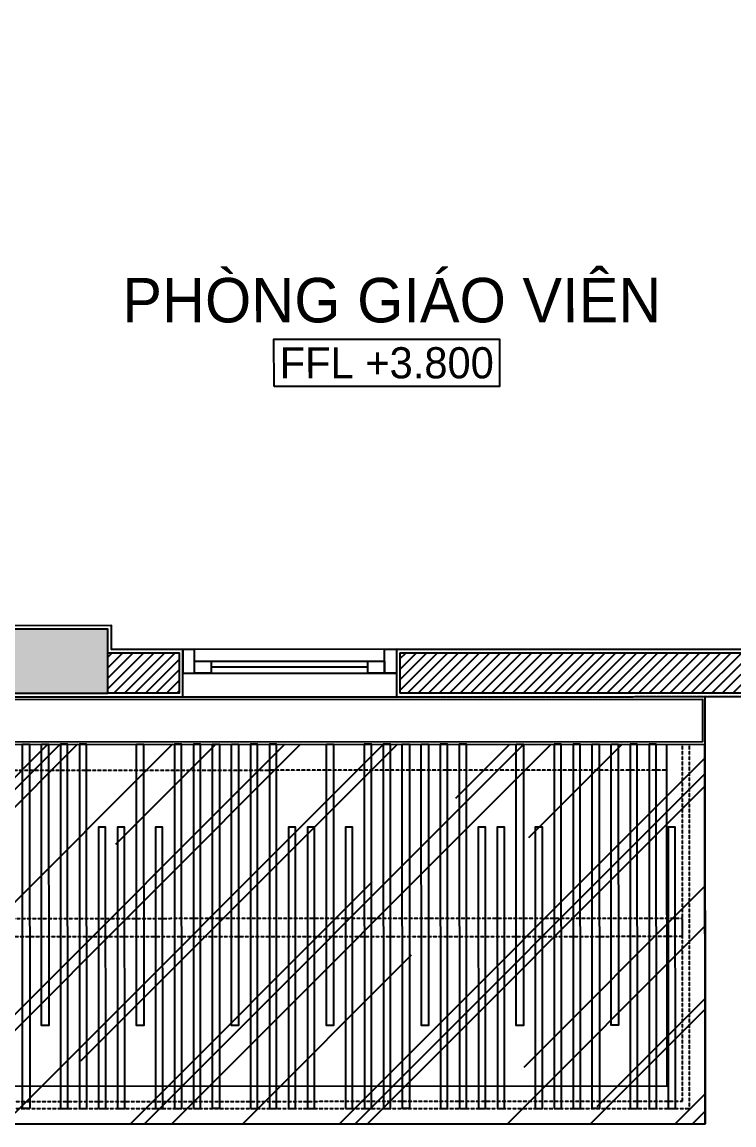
# Model space of a CAD drawing. Header units: inches. Extents: x 1721084 to 1854744, y 225101 to 488646.
# Drawn here: x 1785900 to 1788900, y 330322 to 334971 of the extents above; entities that cross this region are included whole.
import ezdxf
from ezdxf.enums import TextEntityAlignment as Align

# ---------------------------------------------------------------- set-up
doc = ezdxf.new("R2010")
doc.units = ezdxf.units.IN
doc.header["$MEASUREMENT"] = 0
doc.set_wipeout_variables(frame=1)
for name, pattern in [('ACAD_ISO03W100', [30, 12, -18]), ('X-PL-T2$0$X-GRID-T2$0$CENTER2', [1.125, 0.75, -0.125, 0.125, -0.125]), ('X-PL-T2$0$X-PL-T2$0$DASHEDX2', [1.5, 1, -0.5])]:
    doc.linetypes.add(name, pattern=pattern)
for name, color, linetype in [('e-WIRE', 6, 'ACAD_ISO03W100'), ('X-PL-T2$0$A-XREF', 250, 'Continuous'), ('X-PL-T2$0$X-COLUM-T2$0$A-FLOR-COLS-CONC', 250, 'Continuous'), ('X-PL-T2$0$X-COLUM-T2$0$A-FLOR-PATT', 250, 'Continuous'), ('X-PL-T2$0$X-GRID-T2$0$A-GRID', 9, 'X-PL-T2$0$X-GRID-T2$0$CENTER2'), ('X-PL-T2$0$X-PL-T2$0$A-ANNO-RNAM', 250, 'Continuous'), ('X-PL-T2$0$X-PL-T2$0$A-FLOR-MED', 33, 'Continuous'), ('X-PL-T2$0$X-PL-T2$0$A-FLOR-PATT', 250, 'Continuous'), ('X-PL-T2$0$X-PL-T2$0$A-FLOR-WALL', 250, 'Continuous'), ('X-PL-T2$0$X-PL-T2$0$A-FLOR-WALL-FNSH', 250, 'Continuous'), ('X-PL-T2$0$X-PL-T2$0$A-FLOR-WALL-PART', 250, 'Continuous'), ('X-PL-T2$0$X-PL-T2$0$A-FLOR-WDW', 250, 'Continuous'), ('X-PL-T2$0$X-PL-T2$0$A-XREF', 250, 'Continuous'), ('X-PL-T2$0$X-PL-T2$0$I-ANNO-LEVL-PLAN', 250, 'Continuous')]:
    doc.layers.add(name, color=color, linetype=linetype)
doc.styles.add('X-PL-T2$0$X-PL-T2$0$SYMBTEXT', font='VAVON_.TTF')

# ---------------------------------------------------------------- blocks, each defined once
blk = doc.blocks.new('X-PL-T2$0$X-COLUM-T2')
at = {"layer": 'X-PL-T2$0$X-COLUM-T2$0$A-FLOR-PATT'}
h = blk.add_hatch(dxfattribs=at)
h.set_pattern_fill('!BTCT', color=250, scale=20, pattern_type=2)
h.set_pattern_definition([(50, (0, 0), (143.45204, -12.5504), [15, -165]), (355, (0, 0), (-27.7503, 150.4384), [12, -132]), (100.4514, (11.95, -1.05), (115.7019, 137.8879), [12.748, -140.2284]), (46.1842, (0, 40), (213.4482, -33.1038), [22.5, -247.5]), (96.6356, (17.79, 37.24), (186.9325, 194.8236), [19.122, -210.3426]), (351.1842, (0, 40), (186.9324, 194.8237), [18, -198]), (21, (20, 30), (119.3814, -80.5238), [15, -165]), (326, (20, 30), (48.6631, 145.03), [12, -132]), (71.4514, (29.95, 23.29), (168.0445, 64.5061), [12.748, -140.2284]), (37.5, (0, 0), (2.43197, 66.57877), [0, -130.4, 0, -134, 0, -132.5]), (7.5, (0, 0), (52.6139, 78.88234), [0, -76.4, 0, -127.4, 0, -50.5]), (327.5, (-44.6, 0), (106.76449, -4.51097), [0, -50, 0, -156, 0, -207]), (317.5, (-64.6, 0), (116.63723, 20.021), [0, -65, 0, -103.6, 0, -147]), (45, (0, 0), (-60.10408, 60.10408), []), (45, (0, 24.5), (-60.10408, 60.10408), [])])
h.paths.add_polyline_path([(20685, 3915), (20685, 4285), (20315, 4285), (20315, 3915)])
h.paths.add_polyline_path([(20685, 685), (19915, 685), (19915, 374.6), (20685, 374.6)])
h.paths.add_polyline_path([(15485, -715), (14815, -715), (14815, -985), (15485, -985)])
h.paths.add_polyline_path([(15015, 3915), (15385, 3915), (15385, 4385), (15015, 4385)])
h.paths.add_polyline_path([(8785, 5465), (8785, 5935), (8215, 5935), (8215, 5465)])
h.paths.add_polyline_path([(4735, -985), (4735, -615), (4265, -615), (4265, -985)])
h.paths.add_polyline_path([(8415, -985), (8785, -985), (8785, -615), (8415, -615)])
h.paths.add_polyline_path([(8785, 11336.6), (8415, 11358.4), (8415, 10965), (8785, 10965)])
h.paths.add_polyline_path([(20685, 10634.3), (20315, 10656.1), (20315, 10215), (20685, 10215)])
h.paths.add_polyline_path([(4735, 11575.6), (4265, 11603.3), (4265, 11215), (4735, 11215)])
h.paths.add_polyline_path([(15, 11335), (15, 10965), (385, 10965), (385, 11335)])
h.paths.add_polyline_path([(15, 5935), (15, 5465), (585, 5465), (585, 5935)])
h.paths.add_polyline_path([(385, 15), (385, 385), (15, 385), (15, 15)])
at = {"layer": 'X-PL-T2$0$X-COLUM-T2$0$A-FLOR-COLS-CONC'}
blk.add_lwpolyline([(14815, -985), (15485, -985), (15485, -715), (14815, -715)], close=True, dxfattribs=at)
blk = doc.blocks.new('*U607')
at = {"color": 0, "ltscale": 40}
for p, q in [((-600, 100), (300, 100)), ((300, 0), (-600, 0))]:
    blk.add_line(p, q, dxfattribs=at)
at = {"ltscale": 40}
for p, q in [((180, 75), (-480, 75)), ((-480, 50), (180, 50))]:
    blk.add_line(p, q, dxfattribs=at)
at = {"color": 0, "lineweight": -2}
for points in [[(-600, 100), (-550, 100), (-550, 0), (-600, 0)], [(300, 100), (250, 100), (250, 0), (300, 0)]]:
    blk.add_lwpolyline(points, close=True, dxfattribs=at)
at = {"ltscale": 40}
for points in [[(-550, 50), (-480, 50), (-480, 100), (-550, 100)], [(180, 50), (250, 50), (250, 100), (180, 100)]]:
    blk.add_lwpolyline(points, close=True, dxfattribs=at)
blk = doc.blocks.new('X-PL-T2$0$X-PL-T2$0$A$C70671BA8')
at = {"color": 0, "linetype": 'ByBlock', "ltscale": 10}
for points in [[(-2370, 0), (-2400, 0), (-2400, 1535), (-2370, 1535)], [(-2240, 0), (-2210, 0), (-2210, 1535), (-2240, 1535)], [(-2160, 0), (-2130, 0), (-2130, 1535), (-2160, 1535)], [(-1920, 1535), (-1890, 1535), (-1890, 350), (-1920, 350)], [(-1760, 0), (-1730, 0), (-1730, 1535), (-1760, 1535)], [(-1680, 0), (-1650, 0), (-1650, 1535), (-1680, 1535)], [(-1570, 0), (-1600, 0), (-1600, 1535), (-1570, 1535)], [(-1440, 0), (-1410, 0), (-1410, 1535), (-1440, 1535)], [(-1360, 0), (-1330, 0), (-1330, 1535), (-1360, 1535)], [(-1120, 1535), (-1090, 1535), (-1090, 350), (-1120, 350)], [(-960, 0), (-930, 0), (-930, 1535), (-960, 1535)], [(-880, 0), (-850, 0), (-850, 1535), (-880, 1535)], [(-770, 0), (-800, 0), (-800, 1535), (-770, 1535)], [(-640, 0), (-610, 0), (-610, 1535), (-640, 1535)], [(-560, 0), (-530, 0), (-530, 1535), (-560, 1535)], [(-320, 1535), (-290, 1535), (-290, 350), (-320, 350)], [(-160, 0), (-130, 0), (-130, 1535), (-160, 1535)], [(-80, 0), (-50, 0), (-50, 1535), (-80, 1535)], [(30, 0), (0, 0), (0, 1535), (30, 1535)], [(160, 0), (190, 0), (190, 1535), (160, 1535)], [(240, 0), (270, 0), (270, 1535), (240, 1535)], [(-2080, 0), (-2050, 0), (-2050, 1185), (-2080, 1185)], [(-2000, 0), (-1970, 0), (-1970, 1185), (-2000, 1185)], [(-1840, 0), (-1810, 0), (-1810, 1185), (-1840, 1185)], [(-1280, 0), (-1250, 0), (-1250, 1185), (-1280, 1185)], [(-1200, 0), (-1170, 0), (-1170, 1185), (-1200, 1185)], [(-1040, 0), (-1010, 0), (-1010, 1185), (-1040, 1185)], [(-480, 0), (-450, 0), (-450, 1185), (-480, 1185)], [(-400, 0), (-370, 0), (-370, 1185), (-400, 1185)], [(-240, 0), (-210, 0), (-210, 1185), (-240, 1185)], [(320, 0), (350, 0), (350, 1185), (320, 1185)]]:
    blk.add_lwpolyline(points, close=True, dxfattribs=at)
for points in [[(-2320, 1535), (-2290, 1535), (-2290, 350), (-2320, 350), (-2320, 1535)], [(-1520, 1535), (-1490, 1535), (-1490, 350), (-1520, 350), (-1520, 1535)], [(-720, 1535), (-690, 1535), (-690, 350), (-720, 350), (-720, 1535)], [(80, 1535), (110, 1535), (110, 350), (80, 350), (80, 1535)]]:
    blk.add_lwpolyline(points, dxfattribs=at)
blk = doc.blocks.new('X-PL-T2$0$X-PL-T2$0$MAICHE KINH 1')
at = {"layer": 'X-PL-T2$0$X-PL-T2$0$A-FLOR-PATT'}
h = blk.add_hatch(dxfattribs=at)
h.set_pattern_fill('AR-RROOF', color=8, scale=500, angle=225.0182)
h.set_pattern_definition([(225.0182, (41960.16, -5834.8), (-423.904, -1131.506), [7500, -1000, 2500, -500]), (225.0182, (41666.9, -6481.9), (823.817, -116.41), [1500, -165, 3000, -375]), (225.01825, (42084.06, -6312.04), (-1600.936, -2075.8683), [4000, -700, 2000, -500])])
h.paths.add_polyline_path([(16700, -1800), (16700, -200), (0, -200), (0, -1800)])
at = {"layer": 'X-PL-T2$0$X-PL-T2$0$A-FLOR-WALL-PART'}
for points in [[(0, 0), (16700, 0), (16700, -1800), (0, -1800)], [(10, -10), (16690, -10), (16690, -190), (10, -190)]]:
    blk.add_lwpolyline(points, close=True, dxfattribs=at)
for points in [[(0, -200), (16700, -200)], [(0, -200), (0, -1800), (16700, -1800), (16700, -200)], [(160, -200), (160, -1640), (16540, -1640), (16540, -200)]]:
    blk.add_lwpolyline(points, dxfattribs=at)
at = {"layer": 'X-PL-T2$0$X-PL-T2$0$A-FLOR-WALL-PART', "color": 251, "linetype": 'X-PL-T2$0$X-PL-T2$0$DASHEDX2'}
for points in [[(65, -200), (65, -1735), (16635, -1735), (16635, -200)], [(95, -200), (95, -1705), (16605, -1705), (16605, -200)], [(16540, -310), (160, -310)]]:
    blk.add_lwpolyline(points, dxfattribs=at)
blk.add_lwpolyline([(16605, -1010), (16605, -935), (12535, -935), (12535, -1010)], close=True, dxfattribs=at)
at = {"layer": 'X-PL-T2$0$X-PL-T2$0$A-FLOR-PATT', "color": 250}
blk.add_blockref('X-PL-T2$0$X-PL-T2$0$A$C70671BA8', (16225, -1735), dxfattribs=at)
blk = doc.blocks.new('X-PL-T2$0$X-PL-T2$0$IDEN-ELEV-PLAN')
blk.add_wipeout([(-6.333, -1.333), (-6.333, 1.333), (6.333, 1.333), (6.333, -1.333)])
blk.add_lwpolyline([(-6.333, -1.333), (-6.333, 1.333), (6.333, 1.333), (6.333, -1.333)], close=True)
at = {"color": 2, "style": 'X-PL-T2$0$X-PL-T2$0$SYMBTEXT'}
blk.add_attdef('EL0.000', text='', height=2, dxfattribs=at).set_placement((0, 0), align=Align.MIDDLE)
blk = doc.blocks.new('X-PL-T2$0$X-GRID-T2')
at = {"layer": 'X-PL-T2$0$X-GRID-T2$0$A-GRID', "ltscale": 8}
blk.add_line((-3578.7, -1000), (30471.8, -1000), dxfattribs=at)
blk = doc.blocks.new('X-PL-T2$0$X-PL-T2')
at = {"layer": 'X-PL-T2$0$X-PL-T2$0$A-FLOR-PATT'}
h = blk.add_hatch(dxfattribs=at)
h.set_pattern_fill('ANSI31', color=250, scale=250)
h.paths.add_polyline_path([(20085, 0), (20085, 374.6), (19915, 374.6), (19915, 0, -0.414214), (19100, -815), (16715, -815), (16715, -985), (19100, -985, 0.414214)])
h = blk.add_hatch(dxfattribs=at)
h.set_pattern_fill('ANSI31', color=250, scale=250)
h.paths.add_polyline_path([(15785, -815), (15485, -815), (15485, -985), (15785, -985)])
at = {"layer": 'X-PL-T2$0$X-PL-T2$0$A-FLOR-WALL'}
for points in [[(19915, 0), (19915, 374.6), (20085, 374.6), (20085, 0, -0.414214), (19100, -985), (16715, -985)], [(16715, -815), (19100, -815, 0.414214), (19915, 0)]]:
    blk.add_lwpolyline(points, format="xyb", dxfattribs=at)
for points in [[(15485, -985), (15485, -815), (15785, -815), (15785, -985), (15485, -985)], [(16715, -815), (16715, -985)]]:
    blk.add_lwpolyline(points, dxfattribs=at)
at = {"layer": 'X-PL-T2$0$X-PL-T2$0$A-FLOR-WALL-FNSH'}
blk.add_lwpolyline([(16700, -800), (19100, -800, 0.414214), (19900, 0)], format="xyb", dxfattribs=at)
blk.add_lwpolyline([(15800, -800), (15500, -800), (15500, -700), (14500, -700), (14500, -1000), (15800, -1000)], close=True, dxfattribs=at)
blk.add_lwpolyline([(16700, -800), (16700, -1000), (19100, -1000)], dxfattribs=at)
at = {"layer": 'X-PL-T2$0$X-PL-T2$0$A-FLOR-WALL-PART'}
blk.add_lwpolyline([(15800, -1000), (16700, -1000)], dxfattribs=at)
at = {"layer": 'X-PL-T2$0$X-PL-T2$0$A-FLOR-WALL'}
blk.add_blockref('X-PL-T2$0$X-GRID-T2', (0, 0), dxfattribs=at)
at = {"layer": 'X-PL-T2$0$X-PL-T2$0$A-FLOR-WDW', "xscale": -1, "rotation": 180}
blk.add_blockref('*U607', (16400, -800), dxfattribs=at)
at = {"layer": 'X-PL-T2$0$X-PL-T2$0$A-XREF'}
blk.add_blockref('X-PL-T2$0$X-COLUM-T2', (0, 0), dxfattribs=at)
at = {"layer": 'X-PL-T2$0$X-PL-T2$0$A-ANNO-RNAM', "insert": (16681.4, 670), "char_height": 187.5, "width": 2627.703, "attachment_point": 5, "style": 'X-PL-T2$0$X-PL-T2$0$SYMBTEXT'}
blk.add_mtext('PHOØNG GIAÙO VIEÂN', dxfattribs=at)
at = {"layer": 'X-PL-T2$0$X-PL-T2$0$A-FLOR-MED'}
blk.add_blockref('X-PL-T2$0$X-PL-T2$0$MAICHE KINH 1', (1300, -1000), dxfattribs=at)
at = {"layer": 'X-PL-T2$0$X-PL-T2$0$I-ANNO-LEVL-PLAN'}
ref = blk.add_blockref('X-PL-T2$0$X-PL-T2$0$IDEN-ELEV-PLAN', (16659.9, 407.4), dxfattribs=dict(at, xscale=75, yscale=75, zscale=75))
ref.add_attrib('EL 000.00', 'FFL +3.800', dxfattribs={"layer": '0', "height": 131.25, "style": 'X-PL-T2$0$X-PL-T2$0$SYMBTEXT'}).set_placement((16659.9, 407.4), align=Align.MIDDLE)
blk = doc.blocks.new('X-PL-T2')
at = {"layer": 'X-PL-T2$0$A-XREF'}
blk.add_blockref('X-PL-T2$0$X-PL-T2', (0, 0), dxfattribs=at)

msp = doc.modelspace()

# ---------------------------------------------------------------- block references
at = {"layer": 'e-WIRE', "color": 6, "ltscale": 10, "xscale": 1.000295790310395, "yscale": 1.000295790310395, "zscale": 1.000295790310395, "rotation": 0.016950043841553}
msp.add_blockref('X-PL-T2', (1770772.4, 333122.6), dxfattribs=at)

doc.saveas('drawing.dxf')
